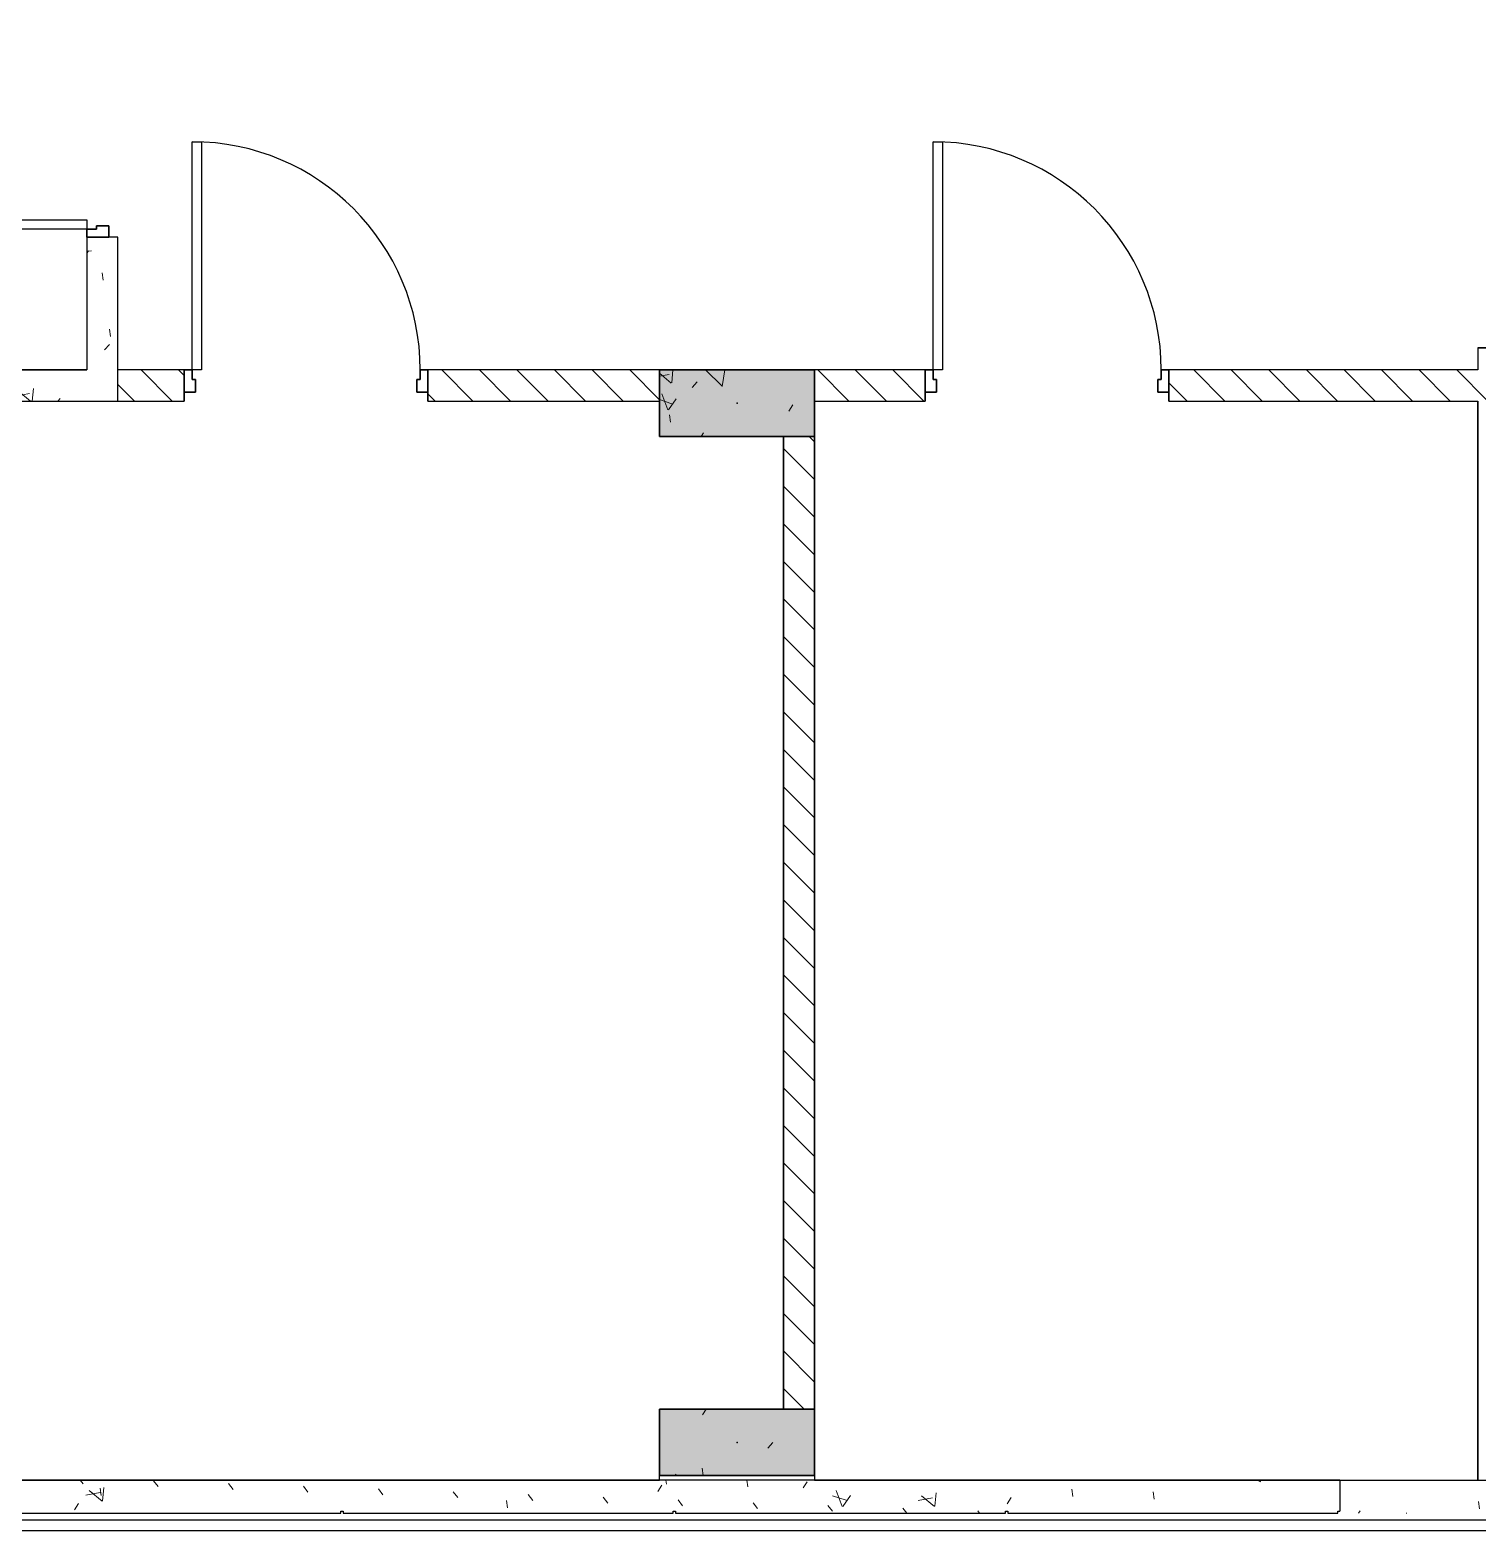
# Model space of a CAD drawing. Header units: millimetres. Extents: x -1379 to 1385823, y -4884429 to 548763.
# Drawn here: x 662836 to 669373, y -2326168 to -2319394 of the extents above; entities that cross this region are included whole.
import ezdxf

# ---------------------------------------------------------------- set-up
doc = ezdxf.new("R2010")
doc.units = ezdxf.units.MM
for name, color, linetype in [('000 - CONCRETE_COL_HATCH_', 7, 'Continuous'), ('000 - CONCRETE_PRECAST_CUT_COLOR_4', 7, 'Continuous'), ('000 - EXISTING_BUILDING_MAIN_COLOR_1', 7, 'Continuous'), ('000 - EXISTING_BUILDING_MAIN_COLOR_251', 7, 'Continuous'), ('000 - EXISTING_COLUMN_CUT_COLOR_5', 7, 'Continuous')]:
    doc.layers.add(name, color=color, linetype=linetype)
pattern_1 = [(50, (-215984, 2306427), (728.7365, -63.75582), [76.2, -838.2]), (355, (-215984, 2306427), (-140.97162, 764.2276), [60.96, -670.56]), (100.451, (-215923.26, 2306421.7), (587.77, 700.46675), [64.76, -712.36]), (46.184, (-215984, 2306630.2), (1084.31624, -168.17096), [114.3, -1257.3]), (96.636, (-215893.6, 2306616.2), (949.6099, 989.70985), [97.14, -1068.54]), (351.184, (-215984, 2306630.2), (949.62055, 989.70115), [91.44, -1005.84]), (21, (-215882.4, 2306579.4), (606.45787, -409.06057), [76.2, -838.2]), (326, (-215882.4, 2306579.4), (247.20834, 736.75292), [60.96, -670.56]), (71.451, (-215831.85, 2306545.3), (853.66825, 327.68547), [64.76, -712.36]), (37.5, (-215984, 2306427), (12.354693, 338.22012), [33.528, -628.904, 33.528, -647.192, -673.1]), (37.5, (-215984, 2306427), (12.354693, 338.22012), [-1343.152, 33.528, -639.572]), (7.5, (-215984, 2306427), (267.278874, 400.722127), [33.528, -354.584, 33.528, -613.664, -256.54]), (7.5, (-215984, 2306427), (267.278874, 400.722127), [-1035.304, 33.528, -223.012]), (327.5, (-216210.56, 2306427), (542.36333, -22.915345), [33.528, -220.472, 33.528, -1810.512]), (327.5, (-216210.56, 2306427), (542.36333, -22.915345), [-287.528, -758.952, 33.528, -1018.032]), (317.5, (-216312.16, 2306427), (592.51696, 101.70711), [33.528, -296.672, 33.528, -492.76, -746.76]), (317.5, (-216312.16, 2306427), (592.51696, 101.70711), [-856.488, 33.528, -713.232])]
pattern_2 = [(45, (-215983.99, 2306427), (-84.852814, 84.852814), [])]

# ---------------------------------------------------------------- blocks, each defined once
blk = doc.blocks.new('DPA_Rectangular - 300 x 700mm-3612789-IV01 - EGRESS LEVEL PLAN')
at = {"layer": '000 - EXISTING_BUILDING_MAIN_COLOR_251', "lineweight": 9}
h = blk.add_hatch(dxfattribs=at)
h.set_pattern_fill('FP_4', style=0, pattern_type=2)
h.set_pattern_definition([(50, (-221209, 2316787), (728.7365, -63.75582), [76.2, -838.2]), (355, (-221209, 2316787), (-140.97162, 764.2276), [60.96, -670.56]), (100.451, (-221148.26, 2316781.7), (587.77, 700.46675), [64.76, -712.36]), (46.184, (-221209, 2316990.2), (1084.31624, -168.17096), [114.3, -1257.3]), (96.636, (-221118.6, 2316976.2), (949.6099, 989.70985), [97.14, -1068.54]), (351.184, (-221209, 2316990.2), (949.62055, 989.70115), [91.44, -1005.84]), (21, (-221107.4, 2316939.4), (606.45787, -409.06057), [76.2, -838.2]), (326, (-221107.4, 2316939.4), (247.20834, 736.75292), [60.96, -670.56]), (71.451, (-221056.85, 2316905.3), (853.66825, 327.68547), [64.76, -712.36]), (37.5, (-221209, 2316787), (12.354693, 338.22012), [33.528, -628.904, 33.528, -1320.292]), (37.5, (-221209, 2316787), (12.354693, 338.22012), [-695.96, -647.192, 33.528, -639.572]), (7.5, (-221209, 2316787), (267.278874, 400.722127), [33.528, -354.584, 33.528, -870.204]), (7.5, (-221209, 2316787), (267.278874, 400.722127), [-421.64, -613.664, 33.528, -223.012]), (327.5, (-221435.56, 2316787), (542.36333, -22.915345), [33.528, -220.472, 33.528, -1810.512]), (327.5, (-221435.56, 2316787), (542.36333, -22.915345), [-287.528, -758.952, 33.528, -1018.032]), (317.5, (-221537.16, 2316787), (592.51696, 101.70711), [33.528, -296.672, 33.528, -1239.52]), (317.5, (-221537.16, 2316787), (592.51696, 101.70711), [-363.728, -492.76, 33.528, -713.232])])
h.paths.add_polyline_path([(10, -350), (150, -350), (150, 350), (-150, 350), (-150, -350)])
at = {"layer": '000 - EXISTING_BUILDING_MAIN_COLOR_251', "color": 7}
for p, q in [((-150, 350), (150, 350)), ((-150, -350), (-150, 350)), ((150, 350), (150, -350)), ((150, -350), (-150, -350))]:
    blk.add_line(p, q, dxfattribs=at)
blk = doc.blocks.new('DPA_DR-SG-SW - D4_1100x2150 mm-5618400-IV01 - EGRESS LEVEL PLAN')
at = {"layer": '000 - EXISTING_BUILDING_MAIN_COLOR_251', "color": 7}
for p, q in [((-550, 23.65), (-500, 23.65)), ((-550, -76.35), (-550, 23.65)), ((-500, 23.65), (-500, -33.35)), ((500, 23.65), (550, 23.65)), ((500, -33.35), (500, 23.65)), ((550, 23.65), (550, -76.35)), ((-515, -33.35), (-515, -76.35)), ((-500, -33.35), (-515, -33.35)), ((515, -33.35), (500, -33.35)), ((515, -76.35), (515, -33.35)), ((-515, -76.35), (-550, -76.35)), ((472, -76.35), (515, -76.35)), ((472, -1106.35), (472, -76.35)), ((515, -76.35), (515, -1106.35)), ((550, -76.35), (515, -76.35)), ((515, -1106.35), (472, -1106.35))]:
    blk.add_line(p, q, dxfattribs=at)
at = {"layer": '000 - EXISTING_BUILDING_MAIN_COLOR_251', "color": 7, "lineweight": 35}
for p, q in [((-550, 23.65), (-550, -76.35)), ((-500, 23.65), (-550, 23.65)), ((-500, -33.35), (-500, 23.65)), ((500, 23.65), (500, -33.35)), ((550, 23.65), (500, 23.65)), ((550, -76.35), (550, 23.65)), ((-515, -76.35), (-515, -33.35)), ((-515, -33.35), (-500, -33.35)), ((500, -33.35), (515, -33.35)), ((515, -33.35), (515, -76.35)), ((-550, -76.35), (-515, -76.35)), ((515, -76.35), (550, -76.35))]:
    blk.add_line(p, q, dxfattribs=at)
at = {"layer": '000 - EXISTING_BUILDING_MAIN_COLOR_251', "color": 7}
blk.add_arc((515, -76.35), 1030, 180, 270, dxfattribs=at)
blk = doc.blocks.new('DPA_DR-SG-SW - D4_1100x2150 mm-5424449-IV01 - EGRESS LEVEL PLAN')
at = {"layer": '000 - EXISTING_BUILDING_MAIN_COLOR_251', "color": 7}
for p, q in [((-550, 23.65), (-500, 23.65)), ((-550, -76.35), (-550, 23.65)), ((-500, 23.65), (-500, -33.35)), ((500, 23.65), (550, 23.65)), ((500, -33.35), (500, 23.65)), ((550, 23.65), (550, -76.35)), ((-515, -33.35), (-515, -76.35)), ((-500, -33.35), (-515, -33.35)), ((515, -33.35), (500, -33.35)), ((515, -76.35), (515, -33.35)), ((-515, -76.35), (-550, -76.35)), ((472, -76.35), (515, -76.35)), ((472, -1106.35), (472, -76.35)), ((515, -76.35), (515, -1106.35)), ((550, -76.35), (515, -76.35)), ((515, -1106.35), (472, -1106.35))]:
    blk.add_line(p, q, dxfattribs=at)
at = {"layer": '000 - EXISTING_BUILDING_MAIN_COLOR_251', "color": 7, "lineweight": 35}
for p, q in [((-550, 23.65), (-550, -76.35)), ((-500, 23.65), (-550, 23.65)), ((-500, -33.35), (-500, 23.65)), ((500, 23.65), (500, -33.35)), ((550, 23.65), (500, 23.65)), ((550, -76.35), (550, 23.65)), ((-515, -76.35), (-515, -33.35)), ((-515, -33.35), (-500, -33.35)), ((500, -33.35), (515, -33.35)), ((515, -33.35), (515, -76.35)), ((-550, -76.35), (-515, -76.35)), ((515, -76.35), (550, -76.35))]:
    blk.add_line(p, q, dxfattribs=at)
at = {"layer": '000 - EXISTING_BUILDING_MAIN_COLOR_251', "color": 7}
blk.add_arc((515, -76.35), 1030, 180, 270, dxfattribs=at)
blk = doc.blocks.new('DPA_Rectangular - 300 x 700mm-5176290-IV01 - EGRESS LEVEL PLAN')
at = {"layer": '000 - EXISTING_BUILDING_MAIN_COLOR_251', "lineweight": 9}
h = blk.add_hatch(dxfattribs=at)
h.set_pattern_fill('FP_6', style=0, pattern_type=2)
h.set_pattern_definition([(50, (-216519, 2316787), (728.7365, -63.75582), [76.2, -838.2]), (355, (-216519, 2316787), (-140.97162, 764.2276), [60.96, -670.56]), (100.451, (-216458.26, 2316781.7), (587.77, 700.46675), [64.76, -712.36]), (46.184, (-216519, 2316990.2), (1084.31624, -168.17096), [114.3, -1257.3]), (96.636, (-216428.6, 2316976.2), (949.6099, 989.70985), [97.14, -1068.54]), (351.184, (-216519, 2316990.2), (949.62055, 989.70115), [91.44, -1005.84]), (21, (-216417.4, 2316939.4), (606.45787, -409.06057), [76.2, -838.2]), (326, (-216417.4, 2316939.4), (247.20834, 736.75292), [60.96, -670.56]), (71.451, (-216366.85, 2316905.3), (853.66825, 327.68547), [64.76, -712.36]), (37.5, (-216519, 2316787), (12.354693, 338.22012), [33.528, -628.904, 33.528, -1320.292]), (37.5, (-216519, 2316787), (12.354693, 338.22012), [-695.96, -647.192, 33.528, -639.572]), (7.5, (-216519, 2316787), (267.278874, 400.722127), [33.528, -354.584, 33.528, -870.204]), (7.5, (-216519, 2316787), (267.278874, 400.722127), [-421.64, -613.664, 33.528, -223.012]), (327.5, (-216745.56, 2316787), (542.36333, -22.915345), [33.528, -220.472, 33.528, -1810.512]), (327.5, (-216745.56, 2316787), (542.36333, -22.915345), [-287.528, -758.952, 33.528, -1018.032]), (317.5, (-216847.16, 2316787), (592.51696, 101.70711), [33.528, -296.672, 33.528, -1239.52]), (317.5, (-216847.16, 2316787), (592.51696, 101.70711), [-363.728, -492.76, 33.528, -713.232])])
h.paths.add_polyline_path([(150, -350), (150, 350), (-150, 350), (-150, -350)])
at = {"layer": '000 - EXISTING_BUILDING_MAIN_COLOR_251', "color": 7}
for p, q in [((-150, 350), (150, 350)), ((-150, -350), (-150, 350)), ((150, 350), (150, -350)), ((150, -350), (-150, -350))]:
    blk.add_line(p, q, dxfattribs=at)
blk = doc.blocks.new('*U3260')
at = {"layer": '000 - CONCRETE_COL_HATCH_'}
h = blk.add_hatch(dxfattribs=at)
h.set_pattern_fill('AR-CONC', scale=0.5)
h.set_pattern_definition([(50, (-3e-14, -2e-14), (3.5863, -0.31376), [0.375, -4.125]), (355, (-3e-14, -2e-14), (-0.693757, 3.76096), [0.3, -3.3]), (100.4514, (0.299, -0.026), (2.892544, 3.4472), [0.3187, -3.50571]), (46.1842, (-3e-14, 1), (5.336207, -0.827596), [0.5625, -6.1875]), (96.6356, (0.4447, 0.931), (4.67331, 4.87059), [0.47805, -5.25857]), (351.1842, (-3e-14, 1), (4.67331, 4.87059), [0.45, -4.95]), (21, (0.5, 0.75), (2.984535, -2.013094), [0.375, -4.125]), (326, (0.5, 0.75), (1.216577, 3.62575), [0.3, -3.3]), (71.4514, (0.7487, 0.5822), (4.201112, 1.612656), [0.3187, -3.50571]), (37.5, (-3e-14, -2e-14), (0.0607993, 1.6644693), [0, -3.26, 0, -3.35, 0, -3.3125]), (7.5, (-3e-14, -2e-14), (1.315348, 1.9720586), [0, -1.91, 0, -3.185, 0, -1.2625]), (327.5, (-1.115, -2e-14), (2.669112, -0.1127744), [0, -1.25, 0, -3.9, 0, -5.175]), (317.5, (-1.615, -2e-14), (2.915931, 0.500525), [0, -1.625, 0, -2.59, 0, -3.675])])
h.paths.add_polyline_path([(-150, -350), (150, -350), (150, 350), (-150, 350)])
at = {"color": 7}
blk.add_point((0, 0), dxfattribs=at)
at = {"layer": '000 - EXISTING_COLUMN_CUT_COLOR_5', "color": 7}
blk.add_lwpolyline([(-150, -350), (150, -350), (150, 350), (-150, 350)], close=True, dxfattribs=at)
blk = doc.blocks.new('A$Cc52987c4')
at = {"layer": '000 - EXISTING_BUILDING_MAIN_COLOR_251', "lineweight": 9}
h = blk.add_hatch(dxfattribs=at)
h.set_pattern_fill('FP_1', style=0, pattern_type=2)
h.set_pattern_definition(pattern_1)
h.paths.add_polyline_path([(225, -16165), (365, -16165), (365, -990), (225, -990), (225, -1000), (215, -1000.7), (215, -2572), (225, -2572), (225, -2582), (215, -2582), (215, -4072), (225, -4072), (225, -4082), (215, -4082), (215, -5572), (225, -5572), (225, -5582), (215, -5582), (215, -7072), (225, -7072), (225, -7082), (215, -7082), (215, -8572), (225, -8572), (225, -8582), (215, -8582), (215, -10072), (225, -10072), (225, -10082), (215, -10082), (215, -11572), (225, -11572), (225, -11582), (215, -11582), (215, -13072), (225, -13072), (225, -13082), (215, -13082), (215, -14572), (225, -14572), (225, -14582), (215, -14582), (215, -16155), (225, -16155)])
h = blk.add_hatch(dxfattribs=at)
h.set_pattern_fill('FP_1', style=0, pattern_type=2)
h.set_pattern_definition(pattern_1)
h.paths.add_polyline_path([(5375, -7425), (5375, -6705), (5235, -6705), (5235, -7425)])
h = blk.add_hatch(dxfattribs=at)
h.set_pattern_fill('FP_1', style=0, pattern_type=2)
h.set_pattern_definition(pattern_1)
h.paths.add_polyline_path([(7092.3, -7565), (7235, -7565), (7235, -7425), (7075, -7425), (7075, -7565)])
h.paths.add_polyline_path([(5265.9, -7565), (5975, -7565), (5975, -7425), (5235, -7425), (5235, -7565)])
h = blk.add_hatch(dxfattribs=at)
h.set_pattern_fill('FP_14', style=0, pattern_type=2)
h.set_pattern_definition(pattern_2)
h.paths.add_polyline_path([(5235, -10010), (5375, -10010), (5375, -8965), (5235, -8965), (5235, -8989.6)])
h.paths.add_polyline_path([(5275, -7865), (5375, -7865), (5375, -7565), (5235, -7565), (5235, -7865)])
h = blk.add_hatch(dxfattribs=at)
h.set_pattern_fill('FP_14', style=0, pattern_type=2)
h.set_pattern_definition(pattern_2)
h.paths.add_polyline_path([(5075, -10710), (5075, -10570), (685, -10570), (685, -10710), (2075, -10710)])
h = blk.add_hatch(dxfattribs=at)
h.set_pattern_fill('FP_14', style=0, pattern_type=2)
h.set_pattern_definition(pattern_2)
h.paths.add_polyline_path([(5235, -15845), (5375, -15845), (5375, -15695), (5235, -15695), (5235, -15814.6)])
h.paths.add_polyline_path([(5246.9, -14595), (5375, -14595), (5375, -12310), (5235, -12310), (5235, -14595)])
h.paths.add_polyline_path([(5305, -11210), (5375, -11210), (5375, -10710), (5235, -10710), (5235, -11210), (5275, -11210)])
at = {"layer": '000 - EXISTING_BUILDING_MAIN_COLOR_1', "color": 7}
for p, q in [((365, -13082), (365, -990)), ((5235, -6705), (5235, -7865)), ((5375, -7425), (5375, -6705)), ((215, -7082), (215, -8572)), ((5975, -7425), (5375, -7425)), ((5975, -7565), (5975, -7425)), ((5235, -7565), (5975, -7565)), ((5375, -7865), (5375, -7565)), ((5235, -7865), (5375, -7865)), ((215, -8572), (225, -8572)), ((225, -8582), (215, -8582)), ((215, -8582), (215, -10072)), ((225, -8572), (225, -8582)), ((5375, -8965), (5235, -8965)), ((5235, -8965), (5235, -10010)), ((5375, -10010), (5375, -8965)), ((5235, -10010), (5375, -10010)), ((215, -10072), (225, -10072)), ((225, -10082), (215, -10082)), ((215, -10082), (215, -11572)), ((225, -10072), (225, -10082)), ((5075, -10570), (685, -10570)), ((685, -10570), (685, -10710)), ((5075, -10710), (5075, -10570)), ((685, -10710), (5075, -10710)), ((5375, -10710), (5235, -10710)), ((5235, -10710), (5235, -11210)), ((5375, -11210), (5375, -10710)), ((5235, -11210), (5375, -11210)), ((215, -11572), (225, -11572)), ((225, -11582), (215, -11582)), ((215, -11582), (215, -13072)), ((225, -11572), (225, -11582)), ((5375, -12310), (5235, -12310)), ((5235, -12310), (5235, -13705)), ((5375, -13705), (5375, -12310)), ((215, -13072), (225, -13072)), ((225, -13072), (225, -13082)), ((365, -13082), (225, -13082)), ((365, -13082), (365, -14572)), ((5235, -13705), (365, -13705)), ((5475, -13705), (5375, -13705)), ((5475, -13845), (5475, -13705))]:
    blk.add_line(p, q, dxfattribs=at)
at = {"layer": '000 - EXISTING_BUILDING_MAIN_COLOR_251', "color": 7}
for p, q in [((135, -18045), (135, -760)), ((185, -810), (185, -17995)), ((5375, -6205), (5375, -7425)), ((365, -6805), (365, -10010)), ((5975, -7565), (5975, -7425)), ((5375, -7865), (5235, -7865)), ((5235, -8965), (5375, -8965)), ((365, -10010), (685, -10010)), ((685, -10010), (685, -10710)), ((685, -10010), (685, -10710)), ((5075, -10570), (5075, -10010)), ((5075, -10010), (5235, -10010)), ((685, -10570), (5075, -10570)), ((5235, -10710), (365, -10710)), ((365, -10710), (365, -13705)), ((5375, -11210), (5235, -11210)), ((5235, -12310), (5375, -12310)), ((365, -13705), (5235, -13705)), ((5475, -13705), (5475, -13845))]:
    blk.add_line(p, q, dxfattribs=at)
at = {"layer": '000 - CONCRETE_PRECAST_CUT_COLOR_4', "color": 7}
for p in [(535, -10360), (5225, -10360)]:
    blk.add_blockref('*U3260', p, dxfattribs=at)
at = {"layer": '000 - EXISTING_BUILDING_MAIN_COLOR_251', "color": 7}
for name, p, rotation in [('DPA_DR-SG-SW - D4_1100x2150 mm-5618400-IV01 - EGRESS LEVEL PLAN', (6525, -7501.3), 180), ('DPA_DR-SG-SW - D4_1100x2150 mm-5424449-IV01 - EGRESS LEVEL PLAN', (5298.7, -8415), 90), ('DPA_DR-SG-SW - D4_1100x2150 mm-5424449-IV01 - EGRESS LEVEL PLAN', (5298.7, -11760), 90)]:
    blk.add_blockref(name, p, dxfattribs=dict(at, rotation=rotation))
for name, p in [('DPA_Rectangular - 300 x 700mm-5176290-IV01 - EGRESS LEVEL PLAN', (535, -10360)), ('DPA_Rectangular - 300 x 700mm-3612789-IV01 - EGRESS LEVEL PLAN', (5225, -10360))]:
    blk.add_blockref(name, p, dxfattribs=at)

msp = doc.modelspace()

# ---------------------------------------------------------------- block references
at = {"color": 7, "rotation": 90}
msp.add_blockref('A$Cc52987c4', (655667.8, -2326303.5), dxfattribs=at)

doc.saveas('drawing.dxf')
